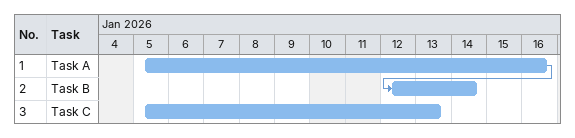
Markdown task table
| ID | Task | Start | Finish | Predecessors |
|---|---|---|---|---|
| 1 | Task A | 2026-01-05 | 2026-01-16 |  |
| 2 | Task B | 2026-01-12 | 2026-01-14 | 1 |
| 3 | Task C | 2026-01-05 | 2026-01-13 |  |
